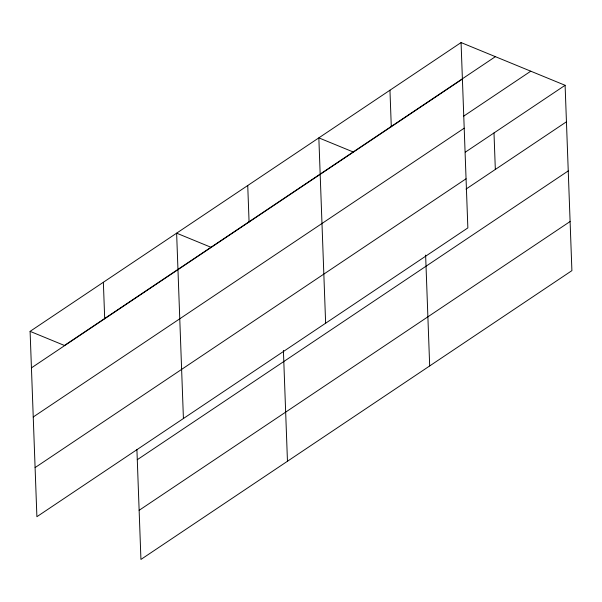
<?xml version="1.0" encoding="UTF-8"?>
<svg xmlns="http://www.w3.org/2000/svg" width="602" height="602" viewBox="0 0 602 602"><rect width="100%" height="100%" fill="white"/><g stroke="black" fill="none" stroke-linecap="round" stroke-linejoin="round"><path stroke-width="0.9" d="M461.064 42.561L467.859 227.91L36.895 516.704L30.1 331.363L461.064 42.561L565.105 85.296L571.9 270.637L140.936 559.439L136.91 449.521M495.393 56.663L64.437 345.465L30.1 331.363M31.439 367.867L462.404 79.073M463.525 116.254L530.768 71.194M33.238 416.983L464.202 128.188M465.399 152.11L565.105 85.296M35.097 467.588L466.053 178.794M465.963 189.133L566.444 121.8M137.279 459.717L568.243 170.915M139.137 510.315L570.102 221.521M353.178 151.967L318.842 137.866L325.637 323.214M210.963 247.272L176.627 233.17L183.422 418.518M493.994 132.944L495.333 169.448M425.622 255.097L429.685 365.941M389.953 90.217L391.292 126.721M283.399 350.402L287.463 461.245M247.738 185.521L249.077 222.025M103.363 282.27L104.703 318.774"/></g></svg>
